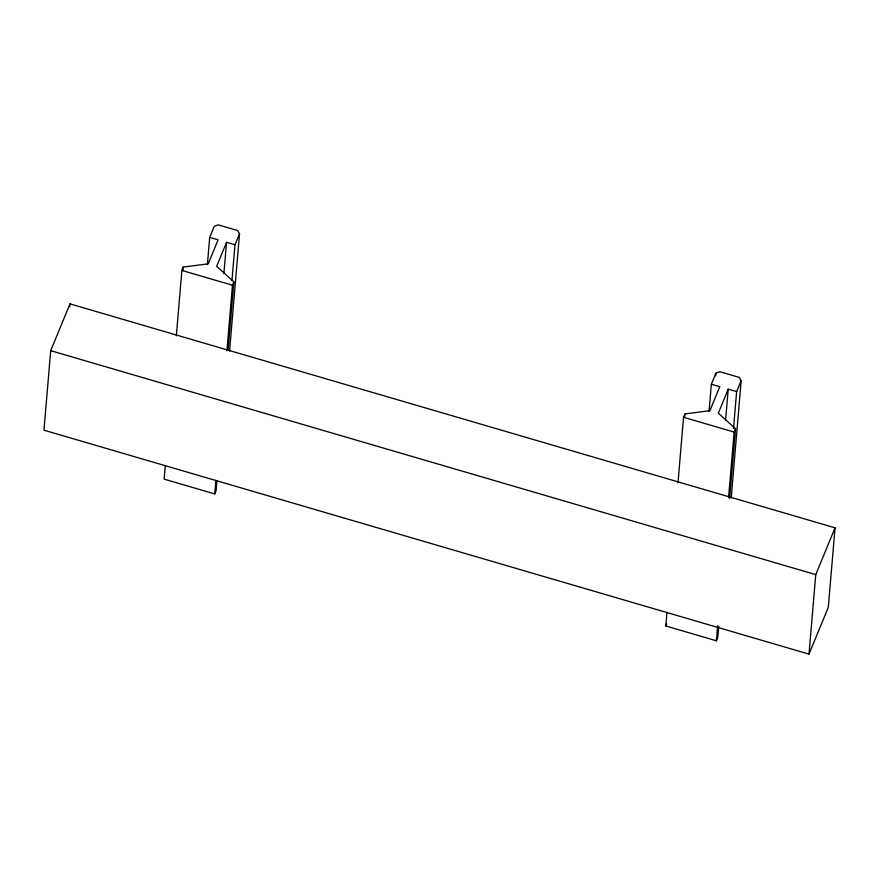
<?xml version="1.0" encoding="UTF-8"?>
<svg xmlns="http://www.w3.org/2000/svg" width="879" height="879" viewBox="0 0 879 879"><rect width="100%" height="100%" fill="white"/><g stroke="black" fill="none" stroke-linecap="round" stroke-linejoin="round"><path stroke-width="1.32" d="M50.707 350.666L43.95 430.183L808.999 654.13L828.293 607.345L835.05 527.829L70.001 303.87L50.707 350.666L815.767 574.624L808.999 654.13M69.771 306.562L70.001 303.87M165.307 465.485L164.142 479.121L214.74 493.932L216.113 490.592L216.926 481.044M176.327 335.899L181.898 270.424L183.272 267.084L208.235 263.832L218.124 239.824L209.696 237.363L214.234 226.364L218.201 224.87L237.506 230.518L239.527 233.77L229.551 351.073M183.041 269.809L183.272 267.084M207.378 264.645L209.696 237.363M223.892 273.666L226.562 242.296L234.99 244.769L231.979 280.225M214.74 493.932L215.893 480.297M226.914 350.71L232.485 285.236L233.858 281.895L216.663 266.293L226.562 242.296M228.057 350.095L233.858 281.895M718.703 626.529L717.769 637.44L716.396 640.78L665.81 625.98L666.963 612.333M677.984 482.747L683.554 417.272L684.928 413.932L709.891 410.68L719.78 386.683L711.353 384.211L715.891 373.212L719.857 371.718L739.162 377.366L741.184 380.618L731.207 497.921M684.697 416.657L684.928 413.932M709.034 411.493L711.353 384.211M715.66 375.937L715.891 373.212M725.549 420.525L728.219 389.144L736.646 391.616L733.515 428.447M716.396 640.78L717.671 625.782M728.57 497.558L734.141 432.083L735.514 428.743L718.319 413.152L728.219 389.144M729.603 498.305L735.514 428.743M234.99 244.769L239.527 233.77M736.646 391.616L741.184 380.618M665.81 625.98L666.721 623.749M815.767 574.624L835.05 527.829M181.898 270.424L232.485 285.236M683.554 417.272L734.141 432.083"/></g></svg>
